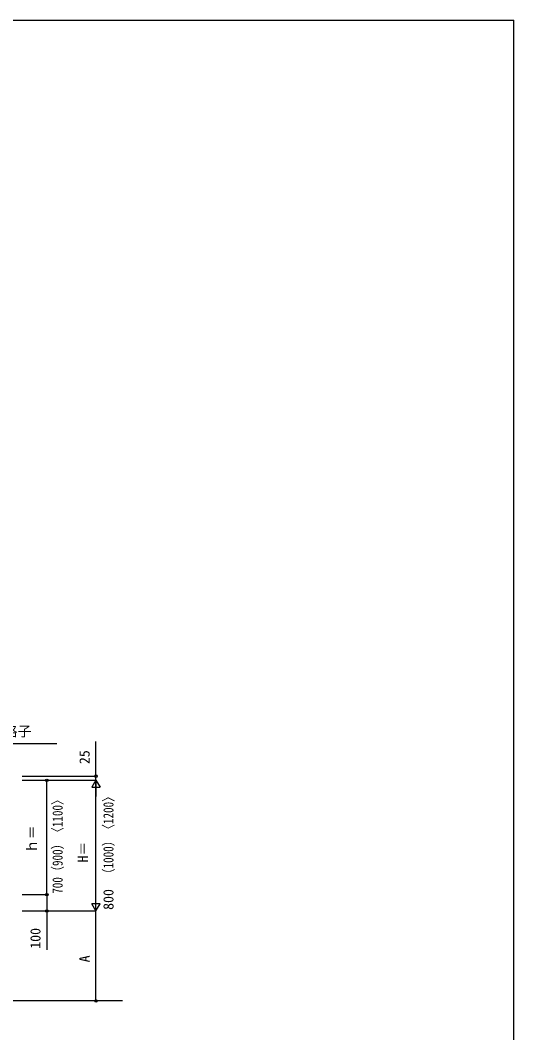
# Model space of a CAD drawing. Units: millimetres, scale not verified. Extents: x -4375 to 4375, y -6499 to 6473.
# Drawn here: x 1360 to 4375, y 56 to 6251 of the extents above; entities that cross this region are included whole.
import ezdxf
from ezdxf.enums import TextEntityAlignment as Align

# ---------------------------------------------------------------- set-up
doc = ezdxf.new("R2010")
doc.units = ezdxf.units.MM
doc.header["$LTSCALE"] = 30
for name, color, linetype in [('0-3_YKK_A1', 4, 'Continuous'), ('0-4_YKK_D', 6, 'Continuous'), ('0-5_YKK_ZWAK', 7, 'Continuous')]:
    doc.layers.add(name, color=color, linetype=linetype)
doc.styles.add('ＭＳ ゴシック', font='')
doc.styles.get('ＭＳ ゴシック').set_extended_font_data('MS Gothic')

msp = doc.modelspace()

# ---------------------------------------------------------------- linework, layer by layer
at = {"layer": '0-3_YKK_A1'}
msp.add_line((1984.09, 250.8), (-1616.31, 250.8), dxfattribs=at)
at = {"layer": '0-4_YKK_D'}
for p, q in [((1822, 1625.8), (1822, 1836.88)), ((1372, 1625.8), (1823, 1625.8)), ((1822, 1600.8), (1822, 1625.8)), ((1372, 1600.8), (1523, 1600.8)), ((1372, 1600.8), (1823, 1600.8)), ((1372, 1600.8), (1823, 1600.8)), ((1522, 900.8), (1522, 1600.8)), ((1822, 1600.8), (1797, 1557.5)), ((1797, 1557.5), (1847, 1557.5)), ((1822, 1600.8), (1822, 1570.8)), ((1822, 800.8), (1822, 1600.8)), ((1822, 1600.8), (1847, 1557.5)), ((1822, 1600.8), (1822, 1514.2)), ((1822, 1550.8), (1822, 1500.8)), ((1372, 900.8), (1523, 900.8)), ((1372, 900.8), (1523, 900.8)), ((1822, 850.8), (1822, 900.8)), ((1822, 800.8), (1822, 887.4)), ((1822, 800.8), (1797, 844.1)), ((1847, 844.1), (1797, 844.1)), ((1822, 800.8), (1847, 844.1)), ((1372, 800.8), (1523, 800.8)), ((1372, 800.8), (1823, 800.8)), ((1372, 800.8), (1823, 800.8)), ((1822, 250.8), (1822, 800.8))]:
    msp.add_line(p, q, dxfattribs=at)
for points in [[(746.29, 1426.1), (1081.67, 1825.8), (1583.1, 1825.8)], [(1522, 900.8), (1522, 800.8), (1522, 562.73)]]:
    msp.add_lwpolyline(points, dxfattribs=at)
for centre in [(1822, 1625.8), (1522, 1600.8), (1522, 900.8), (1522, 800.8), (1822, 250.8)]:
    msp.add_circle(centre, 7.5, dxfattribs=at)
at = {"layer": '0-5_YKK_ZWAK'}
msp.add_line((-4375, 6250.8), (4375, 6250.8), dxfattribs=at)
msp.add_lwpolyline([(-4375, -6499.2), (4375, -6499.2), (4375, 6250.8)], dxfattribs=at)

# ---------------------------------------------------------------- texts
at = {"layer": '0-4_YKK_D', "style": 'ＭＳ ゴシック'}
msp.add_text('井桁格子', height=62.32, dxfattribs=at).set_placement((1088.6, 1850.82), align=Align.BOTTOM_LEFT)
for s, p in [('25', (1802, 1699.52)), ('ｈ＝', (1480.63, 1153.97)), ('H＝', (1791.42, 1097.85)), ('800', (1948.06, 807.64)), ('100', (1502, 569.69)), ('A', (1802, 486.68))]:
    msp.add_text(s, height=62.32, rotation=90, dxfattribs=at).set_placement(p, align=Align.BOTTOM_LEFT)
at = {"layer": '0-4_YKK_D', "style": 'ＭＳ ゴシック', "width": 0.8}
for s, p in [('（1000）〈1200〉', (1948.06, 993.1)), ('700（900）〈1100〉', (1637.27, 906.16))]:
    msp.add_text(s, height=62.32, rotation=90, dxfattribs=at).set_placement(p, align=Align.BOTTOM_LEFT)

doc.saveas('drawing.dxf')
